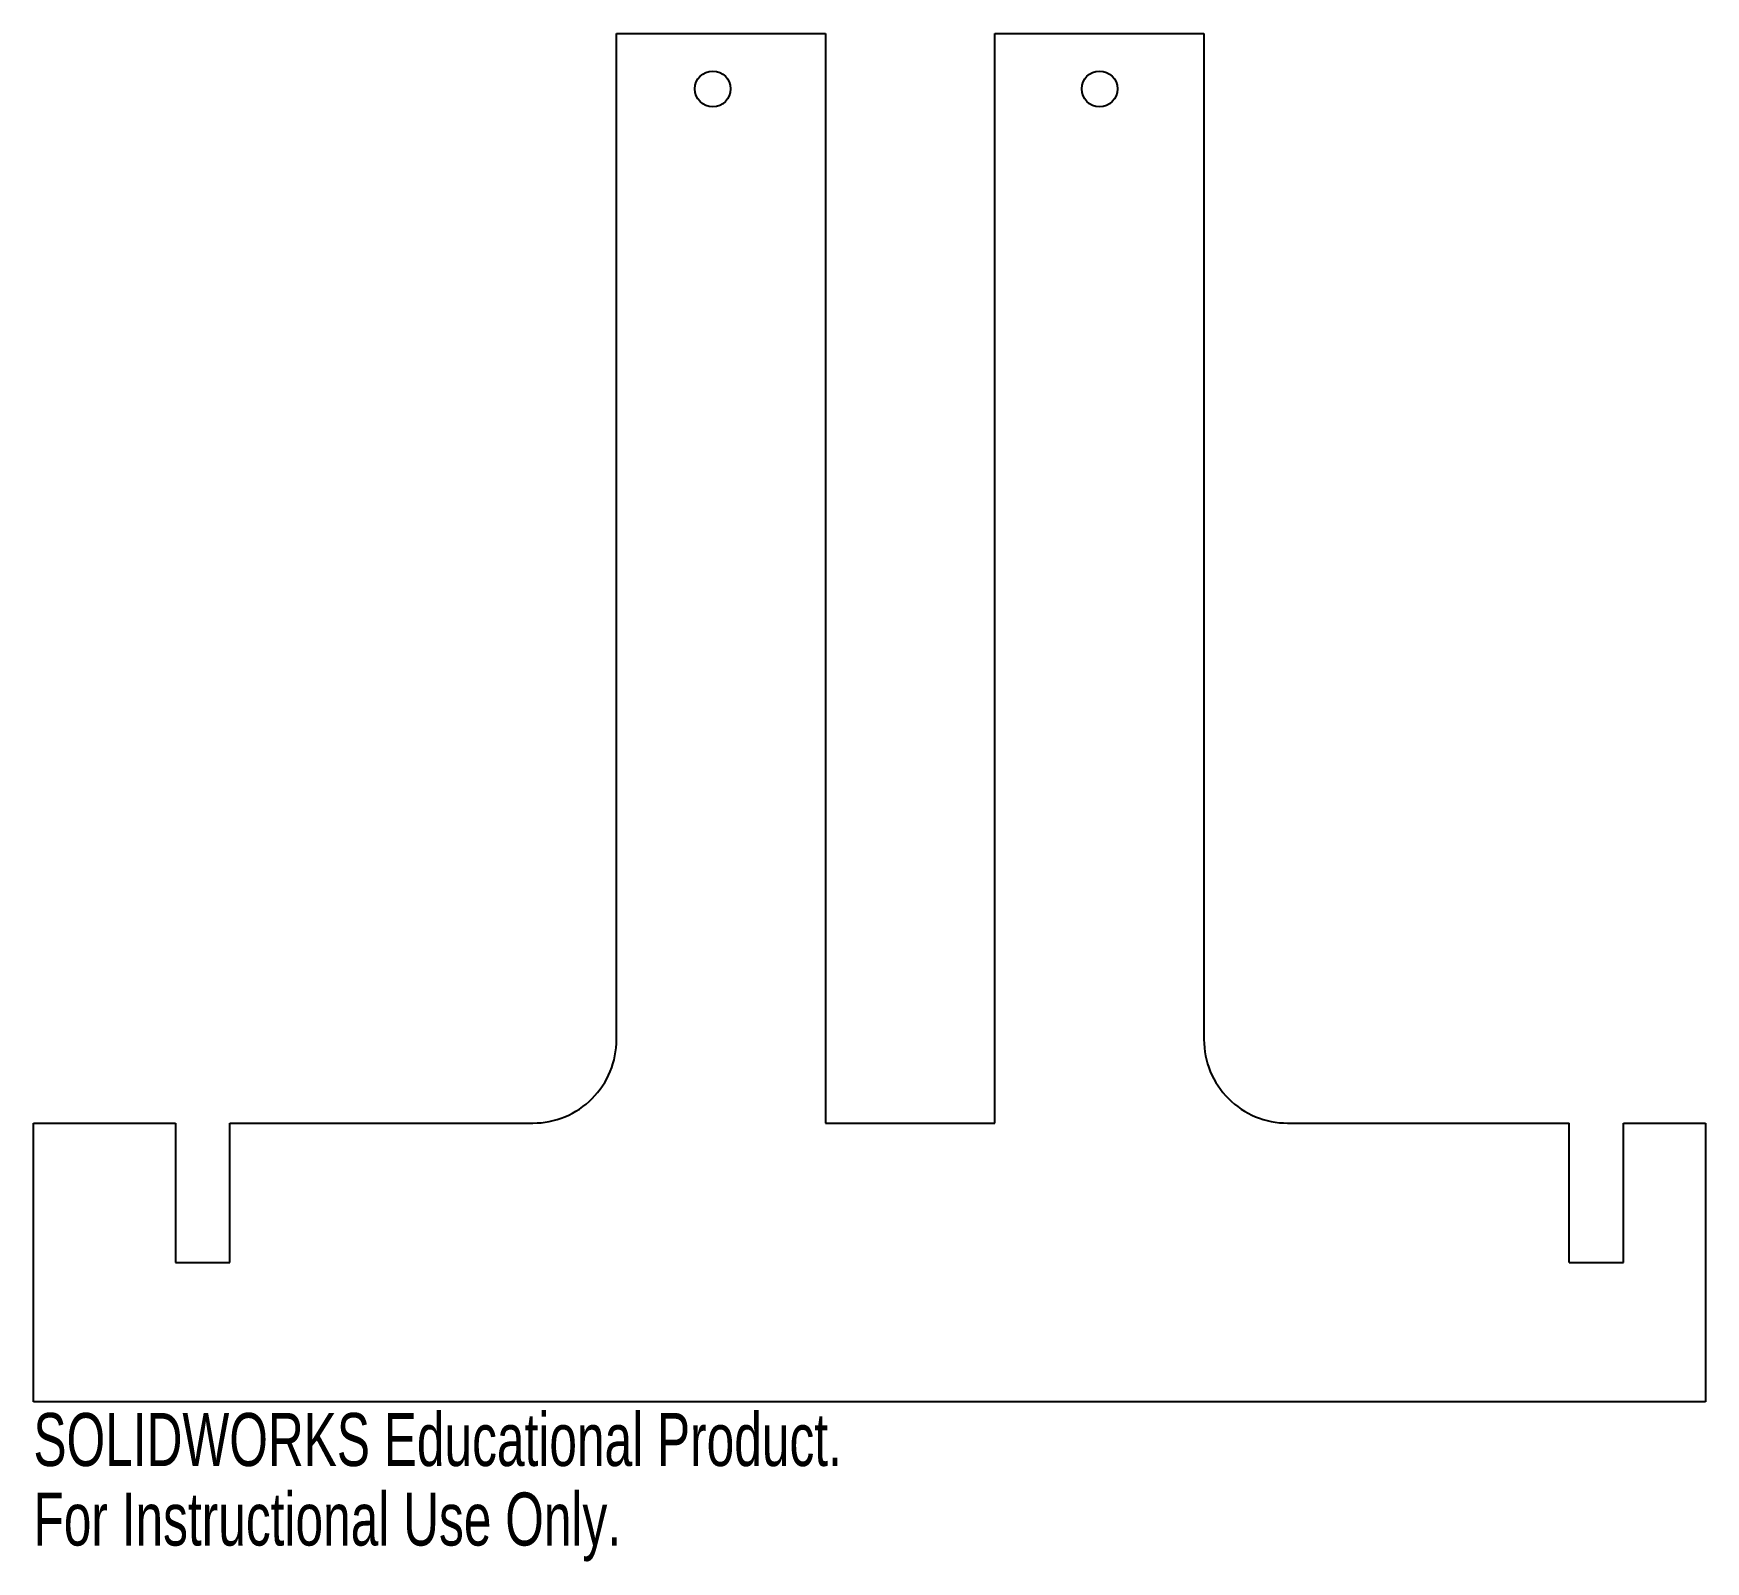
# Model space of a CAD drawing. Header units: inches. Extents: x -3.01 to 2.99, y -0.57 to 4.91.
import ezdxf

# ---------------------------------------------------------------- set-up
doc = ezdxf.new("R2010")
doc.units = ezdxf.units.IN
doc.header["$MEASUREMENT"] = 0
doc.styles.add('SLDTEXTSTYLE0', font='TXT', dxfattribs={"width": 0.7})

msp = doc.modelspace()

# ---------------------------------------------------------------- linework, layer by layer
at = {"color": 7, "linetype": 'Continuous', "lineweight": 25}
for p, q in [((-0.9153, 4.9106), (-0.1653, 4.9106)), ((-0.1653, 4.9106), (-0.1653, 1.0006)), ((0.4423, 1.0006), (0.4423, 4.9106)), ((0.4423, 4.9106), (1.1923, 4.9106)), ((-3.0077, 0.0006), (-3.0077, 1.0006)), ((-3.0077, 1.0006), (-2.4975, 1.0006)), ((-2.4975, 1.0006), (-2.4975, 0.5)), ((-2.3025, 0.5), (-2.3025, 1.0006)), ((-2.3025, 1.0006), (-1.2153, 1.0006)), ((-0.1653, 1.0006), (0.4423, 1.0006)), ((2.5025, 0.5), (2.5025, 1.0006)), ((2.6975, 0.5), (2.6975, 1.0006)), ((2.9923, 1.0006), (2.9923, 0.0006)), ((-2.4975, 0.5), (-2.3025, 0.5)), ((2.5025, 0.5), (2.6975, 0.5)), ((2.9923, 0.0006), (-3.0077, 0.0006))]:
    msp.add_line(p, q, dxfattribs=at)
for centre, radius in [((-0.5701, 4.7115), 0.0642), ((0.8179, 4.7115), 0.0643)]:
    msp.add_circle(centre, radius, dxfattribs=at)
for points, knots in [([(-1.2153, 1.0006), (-1.176, 1.0006), (-1.0975, 1.0162), (-0.9976, 1.0829), (-0.9309, 1.1828), (-0.9153, 1.2613), (-0.9153, 1.6014), (-0.9153, 2.2031), (-0.9153, 3.1056), (-0.9153, 4.0081), (-0.9153, 4.6098), (-0.9153, 4.9106)], [0, 0, 0, 0, 0.028888, 0.057775, 0.086663, 0.115551, 0.115551, 0.336663, 0.557775, 0.778888, 1, 1, 1, 1]), ([(1.1923, 4.9106), (1.1923, 4.6098), (1.1923, 4.0081), (1.1923, 3.1056), (1.1923, 2.2031), (1.1923, 1.6014), (1.1923, 1.2613), (1.2079, 1.1828), (1.2746, 1.0829), (1.3745, 1.0162), (1.453, 1.0006), (1.6173, 1.0006), (1.8673, 1.0006), (2.204, 1.0006), (2.4158, 1.0006), (2.5025, 1.0006)], [0, 0, 0, 0, 0.1616873, 0.3233746, 0.4850619, 0.6467491, 0.6467491, 0.6678731, 0.6889971, 0.7101211, 0.7312451, 0.7312451, 0.7984338, 0.8656225, 0.9122491, 0.9122491, 0.9122491, 0.9122491])]:
    msp.add_open_spline(points, degree=3, knots=knots, dxfattribs=at)
msp.add_open_spline([(2.6975, 1.0006), (2.7958, 1.0006), (2.894, 1.0006), (2.9923, 1.0006)], degree=3, dxfattribs=at)

# ---------------------------------------------------------------- texts
at = {"color": 7, "linetype": 'Continuous', "char_height": 0.1903, "attachment_point": 1, "style": 'SLDTEXTSTYLE0'}
for s, insert in [('SOLIDWORKS Educational Product.', (-3.0077, -0.0396)), ('For Instructional Use Only.', (-3.0077, -0.325))]:
    msp.add_mtext(s, dxfattribs=dict(at, insert=insert))

doc.saveas('drawing.dxf')
